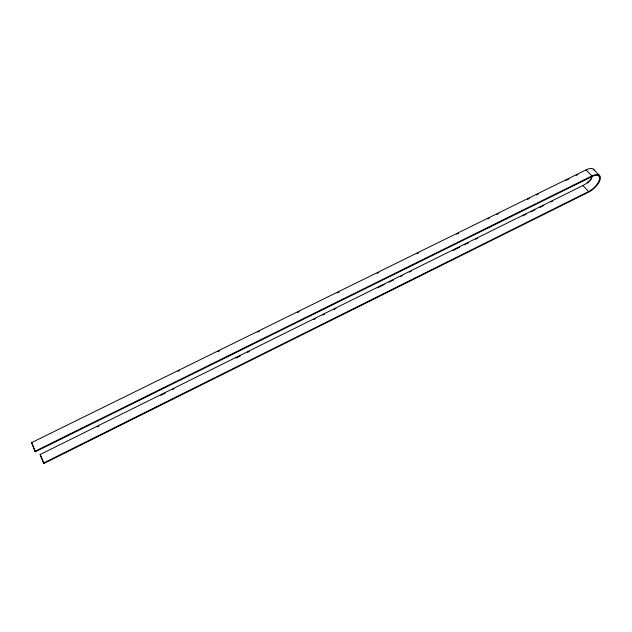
<?xml version="1.0" encoding="UTF-8"?>
<svg xmlns="http://www.w3.org/2000/svg" width="632" height="632" viewBox="0 0 632 632"><rect width="100%" height="100%" fill="white"/><g stroke="black" fill="none" stroke-linecap="round" stroke-linejoin="round"><path stroke-width="0.95" d="M594.278 170.316A12.695 5.814 -42.3 0 0 587.223 169.337L31.6 442.629L35.005 451.256L593.108 175.396A12.758 5.759 -42.1 0 1 600.282 178.975A12.758 5.759 -42.1 0 1 589.956 191.425L43.908 463.461L43.545 462.995L40.164 454.495L583.597 185.184A11.66 5.348 -42.3 0 0 592.824 175.751M43.545 462.995L589.34 191.204A11.724 5.293 -42.1 0 0 599.341 179.915A11.724 5.293 -42.1 0 0 593.48 175.878L35.392 451.746L35.005 451.256M97.146 426.908L98.916 426.023M160.828 395.332L165.252 393.136M172.331 389.628L174.1 388.751M236.02 358.052L240.437 355.863M247.515 352.356L249.285 351.479M313.859 319.46L315.629 318.583M322.699 315.076L324.469 314.199M334.202 309.38L335.971 308.495M377.541 287.884L384.619 284.376M389.043 282.188L393.467 279.992M400.546 276.484L402.308 275.607M409.386 272.1L411.156 271.223M452.733 250.612L459.804 247.104M464.228 244.908L468.652 242.72M475.73 239.212L477.5 238.335M522.609 215.97L526.148 214.216M530.572 212.02L534.996 209.824M539.412 207.636L543.836 205.44M550.914 201.932L552.684 201.055M177.987 371.292L179.765 370.423M217.811 351.7L219.581 350.831M257.627 332.108L259.397 331.239M297.451 312.516L299.22 311.647M337.267 292.924L339.036 292.055M377.091 273.332L378.86 272.463M416.907 253.74L418.676 252.871M456.731 234.148L458.5 233.279M487.699 218.917L489.468 218.04M496.547 214.564L498.316 213.687M527.523 199.325L529.292 198.456M536.371 194.972L538.14 194.095M565.569 180.602L569.108 178.864M576.187 175.38L577.956 174.511M593.329 169.115L599.207 175.143M586.054 169.929L591.931 175.988M582.886 185.508L588.629 191.528M40.164 454.495L43.908 463.461M31.6 442.629L35.392 451.746M591.394 179.014A12.695 5.814 -42.3 0 1 590.383 180.239M589.269 181.424A12.695 5.814 -42.3 0 1 587.452 183.09"/></g></svg>
